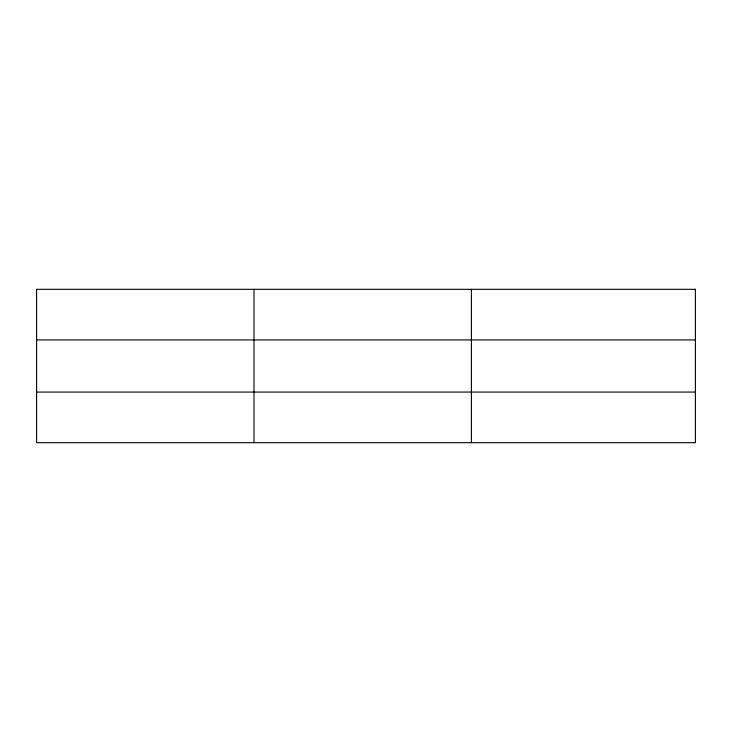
<?xml version="1.0" encoding="UTF-8"?>
<svg xmlns="http://www.w3.org/2000/svg" width="732" height="732" viewBox="0 0 732 732"><rect width="100%" height="100%" fill="white"/><g stroke="black" fill="none" stroke-linecap="round" stroke-linejoin="round"><path stroke-width="1.1" d="M254.004 289.323L254.004 442.677M471.408 289.323L471.408 442.677M36.6 339.932L695.4 339.932M36.6 392.068L695.4 392.068M695.4 289.323L695.4 442.677L36.6 442.677L36.6 289.323L695.4 289.323"/></g></svg>
